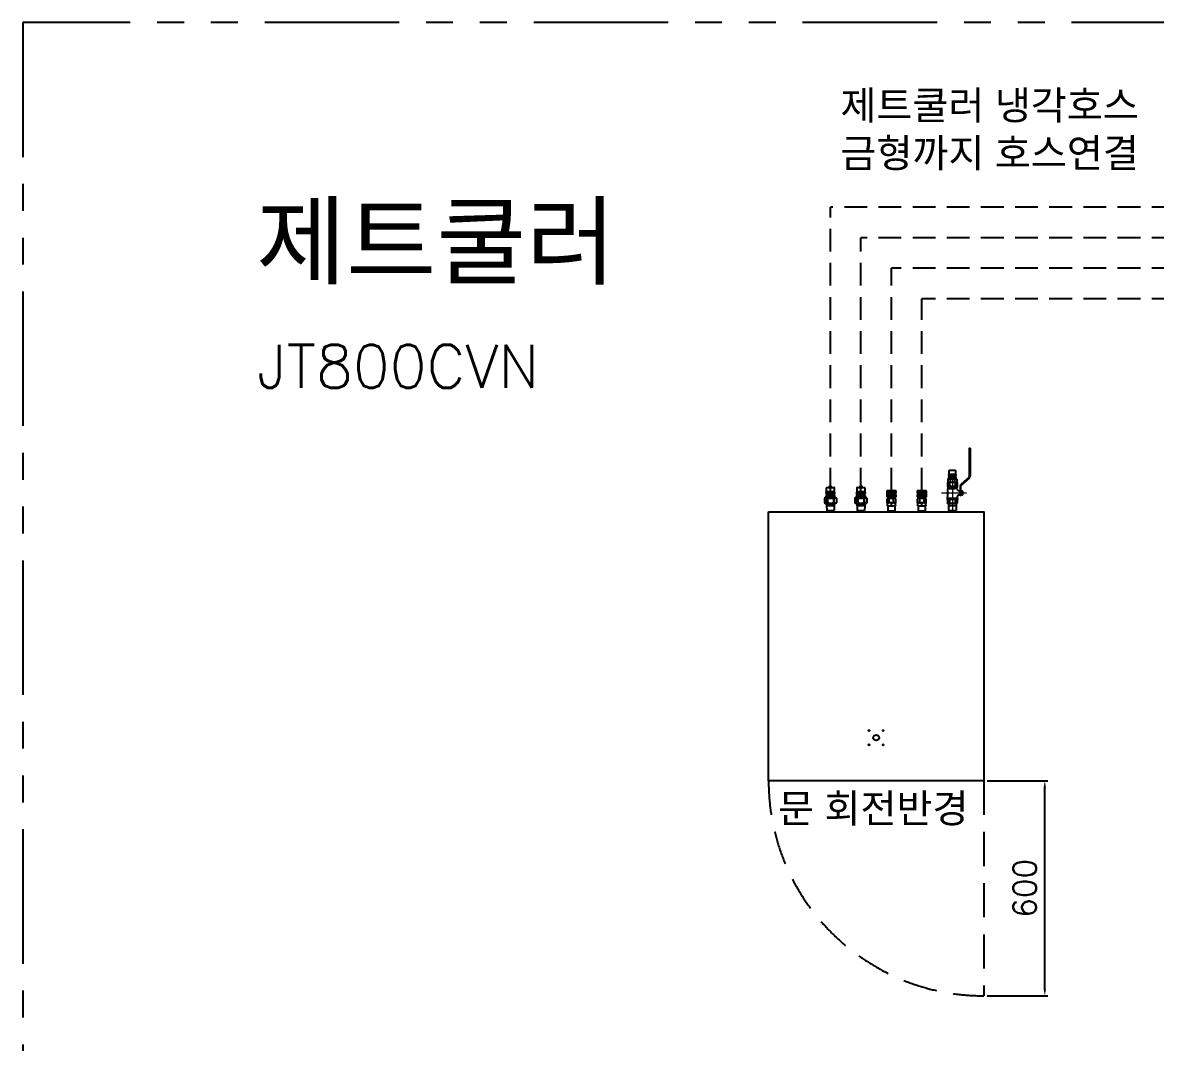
# Model space of a CAD drawing. Header units: millimetres. Extents: x 92843 to 114843, y 2721 to 9158.
# Drawn here: x 107843 to 111001, y 6314 to 9158 of the extents above; entities that cross this region are included whole.
import ezdxf
from ezdxf.enums import TextEntityAlignment as Align

# ---------------------------------------------------------------- set-up
doc = ezdxf.new("R2010")
doc.units = ezdxf.units.MM
doc.header["$LTSCALE"] = 10
doc.linetypes.add('DASHED2', pattern=[9.525, 6.35, -3.175])
doc.linetypes.add('PHANTOM', pattern=[2.5, 1.25, -0.25, 0.25, -0.25, 0.25, -0.25])
doc.layers.add('CENTER', color=1, linetype='Continuous', lineweight=13)
doc.layers.add('DIM', color=1, linetype='Continuous', lineweight=13)
doc.styles.get("Standard").update_dxf_attribs({"font": 'txt.shx'})
doc.styles.add('style1', font='')
doc.styles.get('style1').set_extended_font_data('Gulim')
doc.dimstyles.new('STANDARD$0', dxfattribs={"dimscale": 10, "dimtxt": 2.5, "dimasz": 2.5, "dimexe": 1, "dimexo": 1, "dimgap": 1, "dimtad": 1, "dimtoh": 1, "dimdec": 0, "dimzin": 0, "dimdsep": 46, "dimtxsty": 'Standard', "dimcen": 2.5, "dimclrd": 4, "dimclre": 4, "dimclrt": 4, "dimadec": 0, "dimazin": 0, "dimtfac": 1, "dimtdec": 4, "dimtofl": 0, "dimtmove": 2, "dimatfit": 3, "dimfxl": 1, "dimtolj": 1, "dimtzin": 0, "dimarcsym": 0})

# ---------------------------------------------------------------- blocks, each defined once
blk = doc.blocks.new('A$C7E5C56FC')
at = {"color": 7, "linetype": 'Continuous'}
for p, q in [((0, 19.9), (0.6, 21.1)), ((0, 1.8), (0, 19.9)), ((0, 1.8), (0.6, 0.6)), ((13.8, 21.5), (0.6, 21.1)), ((13.8, 0.2), (0.6, 0.6)), ((13.8, 21.7), (20.2, 21.7)), ((13.8, 0), (13.8, 21.7)), ((13.8, 0), (20.2, 0)), ((20.2, 0), (20.2, 21.7)), ((20.2, 21.5), (33.4, 21.1)), ((20.2, 0.2), (33.4, 0.6)), ((34, 19.9), (33.4, 21.1)), ((34, 1.8), (33.4, 0.6)), ((34, 1.8), (34, 19.9))]:
    blk.add_line(p, q, dxfattribs=at)
blk = doc.blocks.new('BA-15S')
for p, q in [((-124, 49.1), (-124, 47.4)), ((-124, 49), (-46.6, 49)), ((-124, 47.5), (-45.8, 47.5)), ((-123.8, 49.3), (-46.6, 49.3)), ((-123.8, 47.2), (-45.8, 47.2)), ((-44, 46.5), (-24.8, 24.7)), ((-43.7, 46.7), (-23.2, 23.3)), ((-42.1, 47.2), (-21.6, 23.8)), ((-41.9, 47.4), (-21.9, 24.7)), ((-29, 13.1), (-28.4, 13.5)), ((-29, 13.1), (-29, -13.1)), ((-29, 7.5), (-18.5, 7.5)), ((-28.4, 13.5), (-18.7, 13.5)), ((-19.5, 23), (8, 23)), ((-18.7, 21.5), (8, 21.5)), ((-18.5, 13.3), (-18.5, -13.3)), ((-18.5, 13.3), (-18.5, 13.2)), ((-18.3, 13), (-16.8, 13)), ((-6, 21.5), (-6, 19)), ((-6, 21.2), (6, 21.2)), ((-5, 27.7), (-5, 23)), ((-5, 23.3), (5, 23.3)), ((-4.7, 28), (4.7, 28)), ((-1.5, 28), (-1.5, 23.3)), ((1.5, 28), (1.5, 23.3)), ((5, 27.7), (5, 23)), ((6, 21.5), (6, 17.9)), ((8, 23), (8, 21.5)), ((11.8, 13.5), (14.5, 13.5)), ((15.5, 14.5), (15.5, -14.5)), ((15.5, 14.5), (18.5, 14.5)), ((17, 14.5), (17, -14.5)), ((18.5, 14.5), (18.5, -14.5)), ((18.5, 13.5), (28.4, 13.5)), ((18.5, 7.5), (29, 7.5)), ((29, 13.1), (28.4, 13.5)), ((29, 13.1), (29, -13.1)), ((-29, -7.5), (-18.5, -7.5)), ((-29, -13.1), (-28.4, -13.5)), ((-28.4, -13.5), (-18.7, -13.5)), ((-18.3, -13), (-12, -13)), ((-11.4, -13.1), (-11.1, -13.4)), ((-10.6, -13.5), (10.6, -13.5)), ((11.2, -13.7), (11.4, -13.8)), ((11.9, -14), (15, -14)), ((15.5, -14.5), (18.5, -14.5)), ((18.5, -7.5), (29, -7.5)), ((18.5, -13.5), (28.4, -13.5)), ((29, -13.1), (28.4, -13.5))]:
    blk.add_line(p, q)
for centre, radius, start, end in [((-123.8, 49.1), 0.2, 90, 180), ((-123.8, 47.4), 0.2, 180, 270), ((-46.6, 42.5), 6.8, 46.3554, 90), ((-46.6, 42.5), 6.5, 46.3554, 90), ((-45.8, 44.5), 3, 46.3554, 90), ((-45.8, 44.5), 2.7, 46.3554, 90), ((-24.6, 25), 0.361, 242.7801, 305.5801), ((-18.7, 28), 6.5, 226.3554, 270), ((-22.5, 24.8), 0.573, 317.5746, 350.5384), ((-19.5, 26), 3, 226.3554, 270), ((-18.7, 13.3), 0.2, 0, 90), ((-18.3, 13.2), 0.2, 180, 270), ((-13.9, 20.5), 8.06, 248.7108, 349.0655), ((-15.8, 18.5), 9.78, 2.6136, 2.7057), ((-4.7, 27.7), 0.3, 90, 180), ((4.7, 27.7), 0.3, 360, 90), ((10.6, 17.9), 4.58, 180.5334, 285.628), ((14.5, 14.5), 1, 270, 0), ((-18.7, -13.3), 0.2, 270, 0), ((-18.3, -13.2), 0.2, 90, 180), ((-12, -14), 1, 59.2005, 90), ((-10.6, -12.5), 1, 239.2005, 270), ((10.6, -14.5), 1, 55.4536, 90), ((11.9, -13), 1, 235.4536, 270), ((15, -14.5), 0.5, 0, 90)]:
    blk.add_arc(centre, radius, start, end)
at = {"layer": 'CENTER'}
for p, q in [((0, 39.8), (0, -29.8)), ((-40.4, 0), (47, 0))]:
    blk.add_line(p, q, dxfattribs=at)
blk = doc.blocks.new('A$C745E0AED')
for p, q in [((0, 4.8, 0.1), (0, 20.6, 0.1)), ((10.3, 21.6, 0.1), (1, 21.6, 0.1)), ((1, 3.8, 0.1), (10.3, 3.8, 0.1)), ((12.8, 22.7, 0.1), (10.3, 21.6, 0.1)), ((10.3, 21.6, 0.1), (10.3, 3.8, 0.1)), ((10.3, 3.8, 0.1), (12.8, 2.7, 0.1)), ((12.8, 2.7, 0.1), (12.8, 22.7, 0.1)), ((14, 22.7, 0.1), (12.8, 22.7, 0.1)), ((12.8, 2.7, 0.1), (14, 2.7, 0.1)), ((14, 22.7, 0.1), (14, 2.7, 0.1)), ((15.5, 21.2, 0.1), (14, 22.7, 0.1)), ((14, 2.7, 0.1), (15.5, 4.2, 0.1)), ((15.5, 4.2, 0.1), (15.5, 21.2, 0.1)), ((17.9, 21.2, 0.1), (15.5, 21.2, 0.1)), ((15.5, 4.2, 0.1), (17.9, 4.2, 0.1)), ((19.4, 22.7, 0.1), (17.9, 21.2, 0.1)), ((17.9, 4.2, 0.1), (17.9, 21.2, 0.1)), ((17.9, 4.2, 0.1), (19.4, 2.7, 0.1)), ((19.4, 2.7, 0.1), (19.4, 22.7, 0.1)), ((23, 22.7, 0.1), (19.4, 22.7, 0.1)), ((19.4, 2.7, 0.1), (23, 2.7, 0.1)), ((24, 25.4, 0.1), (23, 23.7, 0.1)), ((23, 23.7, 0.1), (23, 22.2, 0.1)), ((23, 22.2, 0.1), (23, 12.7, 0.1)), ((23, 12.7, 0.1), (23, 3.2, 0.1)), ((23, 3.2, 0.1), (23, 1.7, 0.1)), ((23, 1.7, 0.1), (24, 0, 0.1)), ((24, 25.4, 0.1), (33, 25.4, 0.1)), ((24, 19.1, 0.1), (33, 19.1, 0.1)), ((24, 6.4, 0.1), (33, 6.4, 0.1)), ((24, 0, 0.1), (33, 0, 0.1)), ((34, 23.7, 0.1), (33, 25.4, 0.1)), ((33, 0, 0.1), (34, 1.7, 0.1)), ((34, 22.2, 0.1), (34, 23.7, 0.1)), ((48.3, 22.9, 0.1), (34, 23, 0.1)), ((34, 12.7, 0.1), (34, 22.2, 0.1)), ((34, 3.2, 0.1), (34, 12.7, 0.1)), ((34, 1.7, 0.1), (34, 3.2, 0.1)), ((34, 2.4, 0.1), (48.3, 2.5, 0.1)), ((48.3, 2.5, 0.1), (48.3, 22.9, 0.1)), ((50, 21.2, 0.1), (48.3, 22.9, 0.1)), ((48.3, 2.5, 0.1), (50, 4.2, 0.1)), ((50, 21.2, 0.1), (50, 4.2, 0.1))]:
    blk.add_line(p, q)
at = {"elevation": 0.1}
for points in [[(24, 25.4), (23.2, 23.8), (23, 22.2)], [(23, 22.2), (23.2, 20.7), (24, 19.1)], [(24, 19.1), (23.2, 15.8), (23, 12.7)], [(23, 12.7), (23.2, 9.6), (24, 6.4)], [(24, 6.4), (23.2, 4.7), (23, 3.2)], [(23, 3.2), (23.2, 1.6), (24, 0)], [(34, 22.2), (33.8, 23.8), (33, 25.4)], [(33, 19.1), (33.8, 20.7), (34, 22.2)], [(34, 12.7), (33.8, 15.8), (33, 19.1)], [(33, 6.4), (33.8, 9.6), (34, 12.7)], [(34, 3.2), (33.8, 4.7), (33, 6.4)], [(33, 0), (33.8, 1.6), (34, 3.2)]]:
    blk.add_lwpolyline(points, dxfattribs=at)
for centre, start, end in [((1, 20.6, 0.1), 90, 180), ((1, 4.8, 0.1), 180, 270)]:
    blk.add_arc(centre, 1, start, end)
blk = doc.blocks.new('A$C559106AD')
for p, q in [((0.5, 22.5), (0, 22)), ((0, 4), (0, 22)), ((0, 4), (0.5, 3.5)), ((1, 26), (0.5, 25.5)), ((0.5, 13), (0.5, 25.5)), ((0.5, 0.5), (0.5, 13)), ((0.5, 0.5), (1, 0)), ((1, 26), (1, 13)), ((5.5, 26), (1, 26)), ((1, 13), (1, 0)), ((5.5, 0), (5.5, 26)), ((6, 25.5), (5.5, 26)), ((5.5, 0), (6, 0.5)), ((6, 25.5), (6, 0.5)), ((12.5, 25.5), (6, 25.5)), ((6, 0.5), (12.5, 0.5)), ((13, 26), (12.5, 25.5)), ((12.5, 25.5), (12.5, 0.5)), ((12.5, 0.5), (13, 0)), ((13, 26), (13, 0)), ((17.5, 26), (13, 26)), ((17.5, 13), (17.5, 26)), ((18, 25.5), (17.5, 26)), ((17.5, 0), (17.5, 13)), ((17.5, 0), (18, 0.5)), ((18, 25.5), (18, 13)), ((22.2, 23.5), (18, 23.5)), ((18, 13), (18, 0.5)), ((18, 2.5), (22.2, 2.5)), ((23.1, 25.1), (22.2, 23.5)), ((22.2, 23.5), (22.2, 22.1)), ((22.2, 22.1), (22.2, 13)), ((22.2, 13), (22.2, 3.9)), ((22.2, 3.9), (22.2, 2.5)), ((22.2, 2.5), (23.1, 0.9)), ((33.6, 25.1), (23.1, 25.1)), ((33.6, 19.1), (23.1, 19.1)), ((33.6, 6.9), (23.1, 6.9)), ((33.6, 0.9), (23.1, 0.9)), ((34.5, 23.5), (33.6, 25.1)), ((33.6, 0.9), (34.5, 2.5)), ((34.5, 24), (34.5, 18.5)), ((34.5, 18.5), (34.5, 7.5)), ((34.5, 7.5), (34.5, 2)), ((41.5, 24), (35.5, 24)), ((41.5, 13), (35.5, 13)), ((41.5, 2), (35.5, 2)), ((42.5, 18.5), (42.5, 24)), ((56.8, 23.2), (42.5, 23.3)), ((42.5, 7.5), (42.5, 18.5)), ((42.5, 2), (42.5, 7.5)), ((42.5, 2.7), (56.8, 2.8)), ((56.8, 2.8), (56.8, 23.2)), ((58.5, 21.5), (56.8, 23.2)), ((56.8, 2.8), (58.5, 4.5)), ((58.5, 21.5), (58.5, 4.5)), ((1, 0), (5.5, 0)), ((13, 0), (17.5, 0))]:
    blk.add_line(p, q)
for points in [[(23.1, 25.1), (22.4, 23.6), (22.2, 22.1)], [(22.2, 22.1), (22.4, 20.6), (23.1, 19.1)], [(23.1, 19.1), (22.4, 15.9), (22.2, 13)], [(22.2, 13), (22.4, 10.1), (23.1, 6.9)], [(23.1, 6.9), (22.4, 5.4), (22.2, 3.9)], [(22.2, 3.9), (22.4, 2.4), (23.1, 0.9)], [(34.5, 22.1), (34.3, 23.6), (33.6, 25.1)], [(33.6, 19.1), (34.3, 20.6), (34.5, 22.1)], [(34.5, 13), (34.3, 15.9), (33.6, 19.1)], [(33.6, 6.9), (34.3, 10.1), (34.5, 13)], [(34.5, 3.9), (34.3, 5.4), (33.6, 6.9)], [(33.6, 0.9), (34.3, 2.4), (34.5, 3.9)], [(35.5, 24), (34.7, 21.1), (34.5, 18.5)], [(34.5, 24), (34.7, 24), (35.5, 24)], [(34.5, 18.5), (34.7, 15.9), (35.5, 13)], [(35.5, 13), (34.7, 10.1), (34.5, 7.5)], [(34.5, 7.5), (34.7, 4.9), (35.5, 2)], [(35.5, 2), (34.7, 2), (34.5, 2)], [(41.5, 24), (42.3, 24), (42.5, 24)], [(42.5, 18.5), (42.3, 21.1), (41.5, 24)], [(41.5, 13), (42.3, 15.9), (42.5, 18.5)], [(42.5, 7.5), (42.3, 10.1), (41.5, 13)], [(41.5, 2), (42.3, 4.9), (42.5, 7.5)], [(42.5, 2), (42.3, 2), (41.5, 2)]]:
    blk.add_lwpolyline(points)
blk = doc.blocks.new('A$C75532F15')
for p, q in [((34.4, 33.5, -43.6), (33.1, 31.2, -43.6)), ((34.4, 33.5, -43.6), (47.4, 33.5, -43.6)), ((48.7, 31.2, -43.6), (47.4, 33.5, -43.6)), ((0.2, 19.2, -43.6), (0, 19, -43.6)), ((0, 16.7, -43.6), (0, 19, -43.6)), ((0, 14.4, -43.6), (0, 16.7, -43.6)), ((0, 14.4, -43.6), (0.2, 14.2, -43.6)), ((0.2, 16.7, -43.6), (0.2, 19.2, -43.6)), ((1.4, 19.2, -43.6), (0.2, 19.2, -43.6)), ((0.2, 14.2, -43.6), (0.2, 16.7, -43.6)), ((0.2, 14.2, -43.6), (1.4, 14.2, -43.6)), ((4.7, 22.1, -43.6), (3.6, 21.5, -43.6)), ((3.6, 16.7, -43.6), (3.6, 21.5, -43.6)), ((3.6, 11.9, -43.6), (3.6, 16.7, -43.6)), ((3.6, 11.9, -43.6), (4.7, 11.4, -43.6)), ((4.7, 7, -43.6), (4.7, 26.5, -43.6)), ((16.7, 28.5, -43.6), (6.7, 28.5, -43.6)), ((6.7, 5, -43.6), (16.7, 5, -43.6)), ((20.3, 29.5, -43.6), (16.7, 28.5, -43.6)), ((16.7, 28.5, -43.6), (16.7, 5, -43.6)), ((16.7, 5, -43.6), (20.3, 4, -43.6)), ((20.3, 4, -43.6), (20.3, 29.5, -43.6)), ((21.3, 29.5, -43.6), (20.3, 29.5, -43.6)), ((20.3, 4, -43.6), (21.3, 4, -43.6)), ((21.3, 29.5, -43.6), (21.3, 4, -43.6)), ((23, 27.7, -43.6), (21.3, 29.5, -43.6)), ((21.3, 4, -43.6), (23, 5.8, -43.6)), ((23, 27.7, -43.6), (23, 5.8, -43.6)), ((25.4, 27.7, -43.6), (23, 27.7, -43.6)), ((23, 5.8, -43.6), (25.4, 5.8, -43.6)), ((27.1, 29.5, -43.6), (25.4, 27.7, -43.6)), ((25.4, 27.7, -43.6), (25.4, 5.8, -43.6)), ((25.4, 5.8, -43.6), (27.1, 4, -43.6)), ((27.1, 4, -43.6), (27.1, 29.5, -43.6)), ((33.1, 29.5, -43.6), (27.1, 29.5, -43.6)), ((27.1, 4, -43.6), (33.1, 4, -43.6)), ((33.1, 31.2, -43.6), (33.1, 29.3, -43.6)), ((33.1, 29.3, -43.6), (33.1, 16.7, -43.6)), ((33.1, 16.7, -43.6), (33.1, 4.2, -43.6)), ((33.1, 4.2, -43.6), (33.1, 2.2, -43.6)), ((33.1, 2.2, -43.6), (34.4, 0, -43.6)), ((34.4, 25.1, -43.6), (47.4, 25.1, -43.6)), ((34.4, 8.4, -43.6), (47.4, 8.4, -43.6)), ((47.4, 0, -43.6), (48.7, 2.2, -43.6)), ((48.7, 29.3, -43.6), (48.7, 31.2, -43.6)), ((48.7, 16.7, -43.6), (48.7, 29.3, -43.6)), ((48.7, 4.2, -43.6), (48.7, 16.7, -43.6)), ((48.7, 2.2, -43.6), (48.7, 4.2, -43.6)), ((34.4, 0, -43.6), (47.4, 0, -43.6))]:
    blk.add_line(p, q)
at = {"elevation": -43.6}
for points in [[(33.1, 29.3), (34.4, 33.5)], [(34.4, 33.5), (33.1, 29.3)], [(47.4, 33.5), (48.7, 29.3)], [(48.7, 29.3), (47.4, 33.5)], [(34.4, 25.1), (33.1, 29.3)], [(33.1, 29.3), (34.4, 25.1)], [(33.1, 16.7), (34.4, 25.1)], [(34.4, 25.1), (33.1, 16.7)], [(34.4, 8.4), (33.1, 16.7)], [(33.1, 16.7), (34.4, 8.4)], [(33.1, 4.2), (34.4, 8.4)], [(34.4, 8.4), (33.1, 4.2)], [(34.4, 0), (33.1, 4.2)], [(33.1, 4.2), (34.4, 0)], [(48.7, 29.3), (47.4, 25.1)], [(47.4, 25.1), (48.7, 29.3)], [(47.4, 25.1), (48.7, 16.7)], [(48.7, 16.7), (47.4, 25.1)], [(48.7, 16.7), (47.4, 8.4)], [(47.4, 8.4), (48.7, 16.7)], [(47.4, 8.4), (48.7, 4.2)], [(48.7, 4.2), (47.4, 8.4)], [(48.7, 4.2), (47.4, 0)], [(47.4, 0), (48.7, 4.2)]]:
    blk.add_lwpolyline(points, dxfattribs=at)
for centre, radius, start, end in [((1.4, 21.4, -43.6), 2.2, 270, 0), ((1.4, 12, -43.6), 2.2, 0, 90), ((6.7, 26.5, -43.6), 2, 90, 180), ((6.7, 7, -43.6), 2, 180, 270)]:
    blk.add_arc(centre, radius, start, end)
blk = doc.blocks.new('A$C598B752C')
at = {"linetype": 'Continuous', "ltscale": 2}
for centre, radius in [((1.6, 41.2), 1.6), ((41.2, 41.2), 1.6), ((1.6, 1.6), 1.6), ((21.4, 21.4), 8), ((41.2, 1.6), 1.6)]:
    blk.add_circle(centre, radius, dxfattribs=at)
blk = doc.blocks.new('*D128')
at = {"layer": 'Defpoints', "color": 0, "linetype": 'Continuous', "ltscale": 2, "transparency": 16777216}
for p in [(110522.7, 7043.8), (110693, 7043.8), (110522.7, 6443.8)]:
    blk.add_point(p, dxfattribs=at)
at = {"layer": 'DIM', "color": 0, "linetype": 'Continuous', "lineweight": -2, "ltscale": 2, "transparency": 16777216}
for p, q in [((110532.7, 7043.8), (110701, 7043.8)), ((110693, 6463), (110693, 7024.6)), ((110532.7, 6443.8), (110701, 6443.8))]:
    blk.add_line(p, q, dxfattribs=at)
at = {"layer": 'DIM', "color": 0, "linetype": 'Continuous', "ltscale": 2, "transparency": 16777216}
for points in [[(110689.8, 7024.6), (110696.2, 7024.6), (110693, 7043.8)], [(110689.8, 6463), (110696.2, 6463), (110693, 6443.8)]]:
    blk.add_solid(points, dxfattribs=at)
at = {"layer": 'DIM', "color": 0, "linetype": 'Continuous', "ltscale": 2, "transparency": 16777216, "insert": (110637, 6743.8), "char_height": 64, "attachment_point": 5, "rotation": 90}
blk.add_mtext('\\A1;600', dxfattribs=at)

msp = doc.modelspace()

# ---------------------------------------------------------------- linework, layer by layer
at = {"linetype": 'DASHED2'}
for p, q in [((110095.2, 7853.3), (110095.2, 8643.4)), ((113721.8, 8643.4), (110095.2, 8643.4)), ((113721.8, 8558.4), (110180.2, 8558.4)), ((110180.2, 7853.3), (110180.2, 8558.4)), ((110265.2, 7853.3), (110265.2, 8473.4)), ((113721.8, 8473.4), (110265.2, 8473.4)), ((110350.2, 7853.3), (110350.2, 8388.4)), ((113721.8, 8388.4), (110350.2, 8388.4))]:
    msp.add_line(p, q, dxfattribs=at)
at = {"color": 6, "linetype": 'DASHED2', "ltscale": 1.5}
msp.add_line((110522.7, 7043.8), (110522.7, 6443.8), dxfattribs=at)
at = {"color": 8, "linetype": 'PHANTOM', "ltscale": 30}
msp.add_lwpolyline([(112642.7, 9158.4), (107842.7, 9158.4), (107842.7, 4158.4), (114842.7, 4158.4), (114842.7, 6958.4)], dxfattribs=at)
at = {"ltscale": 2}
msp.add_lwpolyline([(109922.7, 7793.8), (110522.7, 7793.8), (110522.7, 7043.8), (109922.7, 7043.8)], close=True, dxfattribs=at)
at = {"color": 6, "linetype": 'DASHED2', "ltscale": 1.5}
msp.add_arc((110522.7, 7043.8), 600, 180, 270, dxfattribs=at)

# ---------------------------------------------------------------- block references
at = {"rotation": 270}
msp.add_blockref('BA-15S', (110435.2, 7846.3), dxfattribs=at)
at = {"linetype": 'Continuous', "ltscale": 2, "xscale": -1, "rotation": 90}
for name, p in [('A$C745E0AED', (110447.9, 7909.3, -0.1)), ('A$C7E5C56FC', (110106, 7831)), ('A$C7E5C56FC', (110191, 7831)), ('A$C7E5C56FC', (110446, 7831))]:
    msp.add_blockref(name, p, dxfattribs=at)
at = {"linetype": 'Continuous', "ltscale": 2, "rotation": 270}
for name, p in [('A$C75532F15', (110078.4, 7866, 43.6)), ('A$C75532F15', (110163.4, 7866, 43.6)), ('A$C559106AD', (110252.2, 7853.3)), ('A$C559106AD', (110337.2, 7853.3))]:
    msp.add_blockref(name, p, dxfattribs=at)
at = {"linetype": 'Continuous', "ltscale": 2}
msp.add_blockref('A$C598B752C', (110201.3, 7142.4), dxfattribs=at)

# ---------------------------------------------------------------- texts
at = {"linetype": 'Continuous', "ltscale": 2, "style": 'style1'}
msp.add_text('제트쿨러', height=200, dxfattribs=at).set_placement((108996, 8389.4), align=Align.BOTTOM_CENTER)
msp.add_text('JT800CVN', height=120).set_placement((108496.1, 8103.7), align=Align.BOTTOM_LEFT)
at = {"insert": (110123.1, 8968.1), "char_height": 80, "attachment_point": 1}
msp.add_mtext_dynamic_manual_height_columns('{\\fGulim|b0|i0|c129|p50;제트쿨러 냉각호스\\P금형까지 호스연결}', width=1738.185, gutter_width=12.5, heights=[0], dxfattribs=at)
at = {"color": 4, "insert": (109949.1, 7006.6), "char_height": 80, "attachment_point": 1}
msp.add_mtext_dynamic_manual_height_columns('{\\fGulim|b0|i0|c129|p50;문 회전반경}', width=1738.185, gutter_width=12.5, heights=[0], dxfattribs=at)

# ---------------------------------------------------------------- dimensions: what is measured, and where the dimension line sits
at = {"layer": 'DIM', "linetype": 'Continuous', "ltscale": 2}
dim = msp.add_linear_dim(base=(110693, 7043.8), p1=(110522.7, 6443.8), p2=(110522.7, 7043.8), angle=90, dimstyle='STANDARD$0', override={"dimscale": 160, "dimtxt": 0.4, "dimasz": 0.12, "dimexe": 0.05, "dimexo": 0.0625, "dimgap": 0.15, "dimcen": 0.08, "dimclrd": 0, "dimclre": 0, "dimclrt": 0, "dimtdec": 0, "dimtmove": 0}, dxfattribs=at)
dim.commit()
dim.dimension.update_dxf_attribs({"geometry": '*D128', "text_midpoint": (110637, 6743.8)})

doc.saveas('drawing.dxf')
